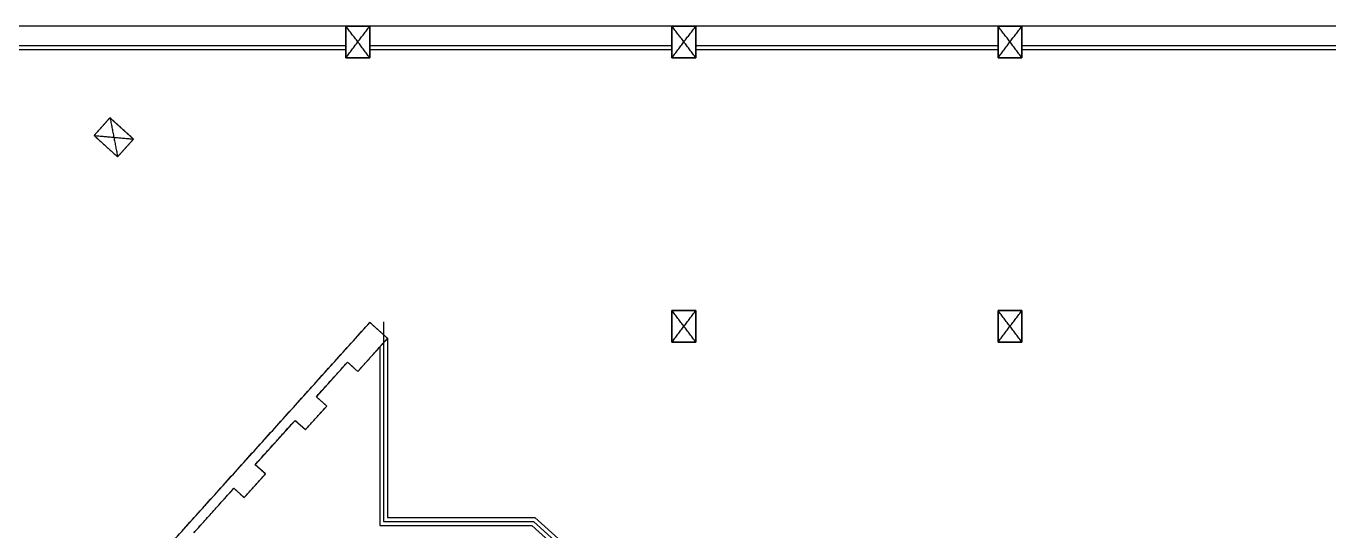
# Model space of a CAD drawing. Header units: millimetres. Extents: x -121354 to 132141, y -64344 to 350.
# Drawn here: x 64250 to 97015, y -14220 to -1525 of the extents above; entities that cross this region are included whole.
import ezdxf

# ---------------------------------------------------------------- set-up
doc = ezdxf.new("R2010")
doc.units = ezdxf.units.MM
for name, color, linetype in [('_wall_base061', 7, 'CONTINUOUS'), ('_wall_base062', 7, 'CONTINUOUS'), ('_wall_base063', 7, 'CONTINUOUS'), ('_wall_base064', 7, 'CONTINUOUS'), ('_wall_base065', 7, 'CONTINUOUS'), ('_wall_base066', 7, 'CONTINUOUS'), ('_wall_base133', 7, 'CONTINUOUS'), ('_wall_base134', 7, 'CONTINUOUS'), ('_wall_base135', 7, 'CONTINUOUS'), ('_wall_base136', 7, 'CONTINUOUS'), ('_wall_base137', 7, 'CONTINUOUS'), ('_wall_base138', 7, 'CONTINUOUS'), ('Block_102ë™_ìƒë¶€ê³¨ì¡°B2_0108', 7, 'CONTINUOUS'), ('Block_C_600X861', 7, 'CONTINUOUS'), ('Block_C_600X862', 7, 'CONTINUOUS'), ('Block_C_600X863', 7, 'CONTINUOUS'), ('Block_C_600X864', 7, 'CONTINUOUS'), ('Block_C_600X865', 7, 'CONTINUOUS'), ('Block_C_600X866', 7, 'CONTINUOUS'), ('Line018', 7, 'CONTINUOUS'), ('Line049', 7, 'CONTINUOUS'), ('Line050', 7, 'CONTINUOUS'), ('Line051', 7, 'CONTINUOUS'), ('Line052', 7, 'CONTINUOUS'), ('Line147', 7, 'CONTINUOUS'), ('Line148', 7, 'CONTINUOUS'), ('Line153', 7, 'CONTINUOUS'), ('Line165', 7, 'CONTINUOUS'), ('Line166', 7, 'CONTINUOUS'), ('Line493', 7, 'CONTINUOUS'), ('Line501', 7, 'CONTINUOUS'), ('Line502', 7, 'CONTINUOUS'), ('Line503', 7, 'CONTINUOUS'), ('Line760', 7, 'CONTINUOUS'), ('Line761', 7, 'CONTINUOUS'), ('Line762', 7, 'CONTINUOUS'), ('Line763', 7, 'CONTINUOUS'), ('Line764', 7, 'CONTINUOUS'), ('Line765', 7, 'CONTINUOUS'), ('Line766', 7, 'CONTINUOUS'), ('Line767', 7, 'CONTINUOUS'), ('Polyline071', 7, 'CONTINUOUS'), ('Polyline073', 7, 'CONTINUOUS'), ('Polyline074', 7, 'CONTINUOUS')]:
    doc.layers.add(name, color=color, linetype=linetype)

msp = doc.modelspace()

# ---------------------------------------------------------------- linework, layer by layer
at = {"layer": '_wall_base061'}
for p, q in [((88694, -9475), (88694, -8675)), ((88694, -8675), (89294, -8675)), ((89294, -8675), (89294, -9475)), ((89294, -9475), (88694, -9475))]:
    msp.add_line(p, q, dxfattribs=at)
at = {"layer": '_wall_base062'}
for p, q in [((88694, -2325), (88694, -1525)), ((88694, -1525), (89294, -1525)), ((89294, -1525), (89294, -2325)), ((89294, -2325), (88694, -2325))]:
    msp.add_line(p, q, dxfattribs=at)
at = {"layer": '_wall_base063'}
for p, q in [((80494, -2325), (80494, -1525)), ((80494, -1525), (81094, -1525)), ((81094, -1525), (81094, -2325)), ((81094, -2325), (80494, -2325))]:
    msp.add_line(p, q, dxfattribs=at)
at = {"layer": '_wall_base064'}
for p, q in [((72294, -2325), (72294, -1525)), ((72294, -1525), (72894, -1525)), ((72894, -1525), (72894, -2325)), ((72894, -2325), (72294, -2325))]:
    msp.add_line(p, q, dxfattribs=at)
at = {"layer": '_wall_base065'}
for p, q in [((80494, -9475), (80494, -8675)), ((80494, -8675), (81094, -8675)), ((81094, -8675), (81094, -9475)), ((81094, -9475), (80494, -9475))]:
    msp.add_line(p, q, dxfattribs=at)
at = {"layer": '_wall_base066'}
for p, q in [((65960, -4276), (66361, -3831)), ((66361, -3831), (66956, -4366)), ((66554, -4812), (65960, -4276)), ((66956, -4366), (66554, -4812))]:
    msp.add_line(p, q, dxfattribs=at)
at = {"layer": '_wall_base133'}
for p, q in [((88694, -9475), (88694, -8675)), ((88694, -8675), (89294, -8675)), ((89294, -8675), (89294, -9475)), ((89294, -9475), (88694, -9475))]:
    msp.add_line(p, q, dxfattribs=at)
at = {"layer": '_wall_base134'}
for p, q in [((88694, -2325), (88694, -1525)), ((88694, -1525), (89294, -1525)), ((89294, -1525), (89294, -2325)), ((89294, -2325), (88694, -2325))]:
    msp.add_line(p, q, dxfattribs=at)
at = {"layer": '_wall_base135'}
for p, q in [((80494, -2325), (80494, -1525)), ((80494, -1525), (81094, -1525)), ((81094, -1525), (81094, -2325)), ((81094, -2325), (80494, -2325))]:
    msp.add_line(p, q, dxfattribs=at)
at = {"layer": '_wall_base136'}
for p, q in [((72294, -2325), (72294, -1525)), ((72294, -1525), (72894, -1525)), ((72894, -1525), (72894, -2325)), ((72894, -2325), (72294, -2325))]:
    msp.add_line(p, q, dxfattribs=at)
at = {"layer": '_wall_base137'}
for p, q in [((80494, -9475), (80494, -8675)), ((80494, -8675), (81094, -8675)), ((81094, -8675), (81094, -9475)), ((81094, -9475), (80494, -9475))]:
    msp.add_line(p, q, dxfattribs=at)
at = {"layer": '_wall_base138'}
for p, q in [((65960, -4276), (66361, -3831)), ((66361, -3831), (66956, -4366)), ((66554, -4812), (65960, -4276)), ((66956, -4366), (66554, -4812))]:
    msp.add_line(p, q, dxfattribs=at)
at = {"layer": 'Block_102ë™_ìƒë¶€ê³¨ì¡°B2_0108'}
for points in [[(66239, -16370), (72897, -8976)], [(73343, -9377), (72897, -8976)], [(72594, -10209), (73343, -9377)], [(71551, -10845), (72334, -9975)], [(72334, -9975), (72594, -10209)], [(71275, -11673), (71811, -11079)], [(71811, -11079), (71551, -10845)], [(70012, -12554), (71015, -11439)], [(71015, -11439), (71275, -11673)], [(70272, -12788), (70012, -12554)], [(69736, -13383), (70272, -12788)], [(68466, -14271), (69476, -13148)], [(69476, -13148), (69736, -13383)]]:
    msp.add_open_spline(points, degree=1, dxfattribs=at)
at = {"layer": 'Block_C_600X861'}
for points in [[(89294, -9475), (88694, -8675)], [(88694, -9475), (89294, -8675)], [(89294, -8675), (88694, -8675)], [(88694, -8675), (88694, -9475)], [(89294, -9475), (89294, -8675)], [(88694, -9475), (89294, -9475)]]:
    msp.add_open_spline(points, degree=1, dxfattribs=at)
at = {"layer": 'Block_C_600X862'}
for points in [[(89294, -2325), (88694, -1525)], [(88694, -2325), (89294, -1525)], [(89294, -1525), (88694, -1525)], [(88694, -1525), (88694, -2325)], [(89294, -2325), (89294, -1525)], [(88694, -2325), (89294, -2325)]]:
    msp.add_open_spline(points, degree=1, dxfattribs=at)
at = {"layer": 'Block_C_600X863'}
for points in [[(81094, -2325), (80494, -1525)], [(80494, -2325), (81094, -1525)], [(81094, -1525), (80494, -1525)], [(80494, -1525), (80494, -2325)], [(81094, -2325), (81094, -1525)], [(80494, -2325), (81094, -2325)]]:
    msp.add_open_spline(points, degree=1, dxfattribs=at)
at = {"layer": 'Block_C_600X864'}
for points in [[(72894, -2325), (72294, -1525)], [(72294, -2325), (72894, -1525)], [(72894, -1525), (72294, -1525)], [(72294, -1525), (72294, -2325)], [(72894, -2325), (72894, -1525)], [(72294, -2325), (72894, -2325)]]:
    msp.add_open_spline(points, degree=1, dxfattribs=at)
at = {"layer": 'Block_C_600X865'}
for points in [[(81094, -9475), (80494, -8675)], [(80494, -9475), (81094, -8675)], [(81094, -8675), (80494, -8675)], [(80494, -8675), (80494, -9475)], [(81094, -9475), (81094, -8675)], [(80494, -9475), (81094, -9475)]]:
    msp.add_open_spline(points, degree=1, dxfattribs=at)
at = {"layer": 'Block_C_600X866'}
for points in [[(66361, -3831), (65960, -4276)], [(66361, -3831), (66554, -4812)], [(66956, -4366), (66361, -3831)], [(65960, -4276), (66956, -4366)], [(65960, -4276), (66554, -4812)], [(66554, -4812), (66956, -4366)]]:
    msp.add_open_spline(points, degree=1, dxfattribs=at)
at = {"layer": 'Line018'}
msp.add_line((110624, -1525), (63324, -1525), dxfattribs=at)
at = {"layer": 'Line049'}
msp.add_line((73343, -9377), (73343, -13884), dxfattribs=at)
at = {"layer": 'Line050'}
msp.add_line((73343, -13884), (77048, -13884), dxfattribs=at)
at = {"layer": 'Line051'}
msp.add_line((73143, -9599), (73143, -14084), dxfattribs=at)
at = {"layer": 'Line052'}
msp.add_line((73143, -14084), (76971, -14084), dxfattribs=at)
at = {"layer": 'Line147'}
msp.add_line((73243, -8965), (73243, -13984), dxfattribs=at)
at = {"layer": 'Line148'}
msp.add_line((73243, -13984), (77010, -13984), dxfattribs=at)
at = {"layer": 'Line153'}
msp.add_line((77010, -13984), (85049, -21222), dxfattribs=at)
at = {"layer": 'Line165'}
msp.add_line((77048, -13884), (78142, -14868), dxfattribs=at)
at = {"layer": 'Line166'}
msp.add_line((76971, -14084), (78008, -15017), dxfattribs=at)
at = {"layer": 'Line493'}
msp.add_line((66239, -16370), (72897, -8976), dxfattribs=at)
at = {"layer": 'Line501'}
msp.add_line((71551, -10845), (72334, -9975), dxfattribs=at)
at = {"layer": 'Line502'}
msp.add_line((70012, -12554), (71015, -11439), dxfattribs=at)
at = {"layer": 'Line503'}
msp.add_line((68466, -14271), (69476, -13148), dxfattribs=at)
at = {"layer": 'Line760'}
msp.add_line((72294, -2125), (63591, -2125), dxfattribs=at)
at = {"layer": 'Line761'}
msp.add_line((80494, -2125), (72894, -2125), dxfattribs=at)
at = {"layer": 'Line762'}
msp.add_line((80494, -2025), (72894, -2025), dxfattribs=at)
at = {"layer": 'Line763'}
msp.add_line((72294, -2025), (63546, -2025), dxfattribs=at)
at = {"layer": 'Line764'}
msp.add_line((88694, -2125), (81094, -2125), dxfattribs=at)
at = {"layer": 'Line765'}
msp.add_line((88694, -2025), (81094, -2025), dxfattribs=at)
at = {"layer": 'Line766'}
msp.add_line((97694, -2125), (89294, -2125), dxfattribs=at)
at = {"layer": 'Line767'}
msp.add_line((97694, -2025), (89294, -2025), dxfattribs=at)
at = {"layer": 'Polyline071'}
for p, q in [((70272, -12788), (70012, -12554)), ((69736, -13383), (70272, -12788)), ((69476, -13148), (69736, -13383))]:
    msp.add_line(p, q, dxfattribs=at)
at = {"layer": 'Polyline073'}
for p, q in [((73343, -9377), (72897, -8976)), ((72594, -10209), (73343, -9377)), ((72334, -9975), (72594, -10209))]:
    msp.add_line(p, q, dxfattribs=at)
at = {"layer": 'Polyline074'}
for p, q in [((71275, -11673), (71811, -11079)), ((71811, -11079), (71551, -10845)), ((71015, -11439), (71275, -11673))]:
    msp.add_line(p, q, dxfattribs=at)

doc.saveas('drawing.dxf')
